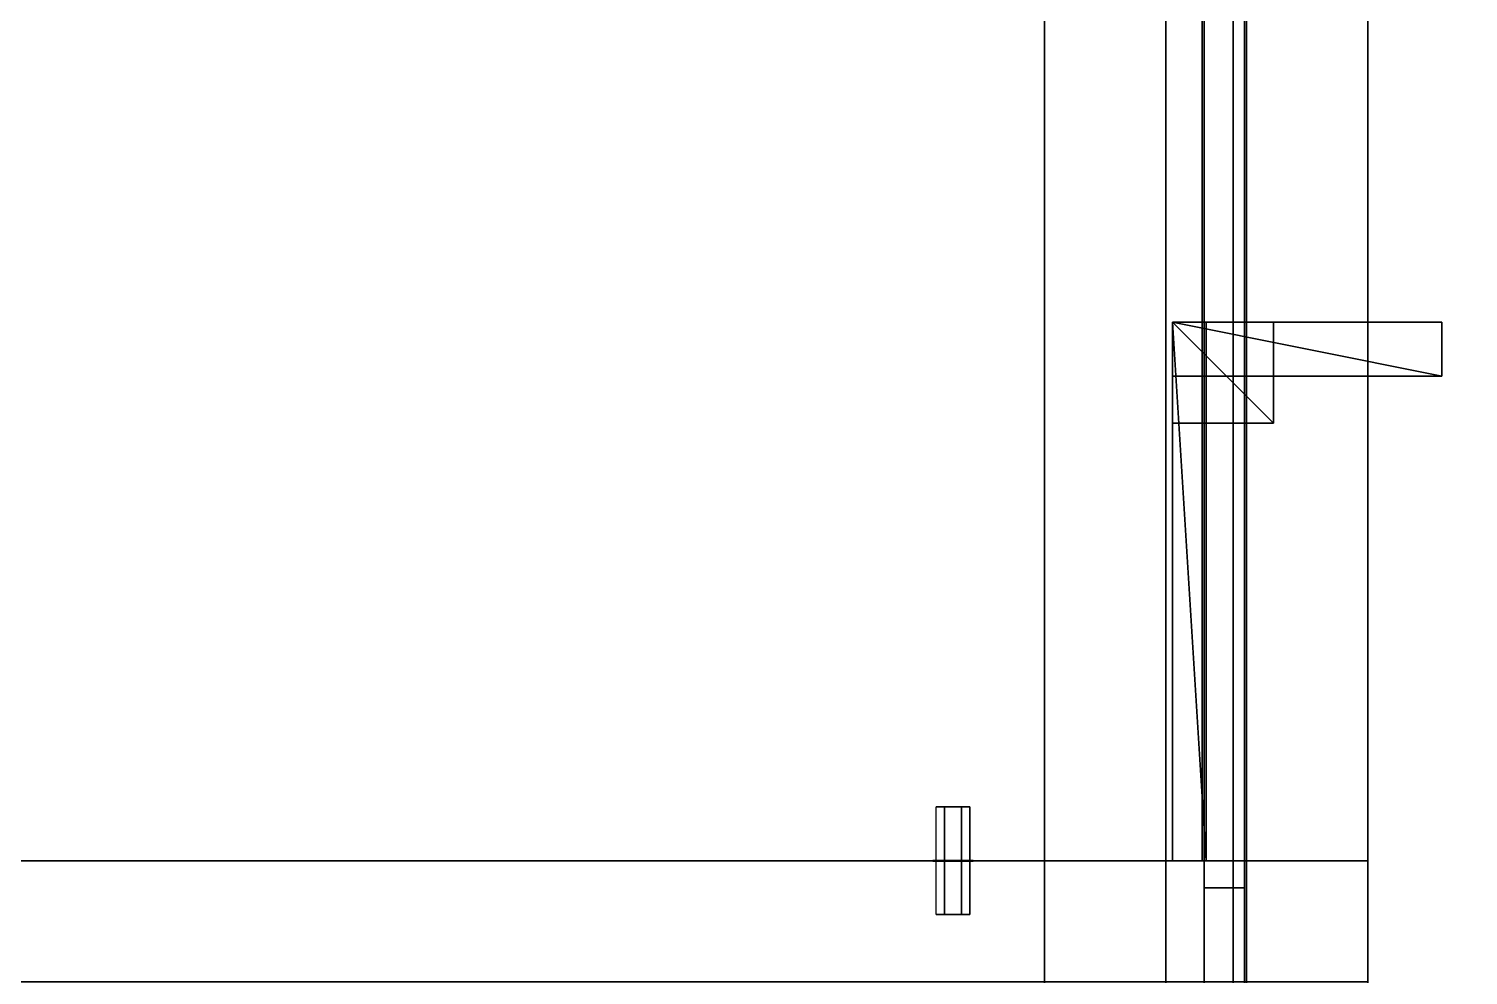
# Model space of a CAD drawing. Extents: x 0 to 4068, y -150 to 4325.
# Drawn here: x 1954.2 to 2167.9, y 1933.5 to 2074.1 of the extents above; entities that cross this region are included whole.
import ezdxf

# ---------------------------------------------------------------- set-up
doc = ezdxf.new("R2010")
doc.units = 0
for name, color, linetype in [('LAYER0', 7, 'CONTINUOUS'), ('LAYER413', 7, 'CONTINUOUS'), ('LAYER448', 2, 'CONTINUOUS'), ('LAYER449', 7, 'CONTINUOUS'), ('LAYER450', 253, 'CONTINUOUS'), ('LAYER451', 253, 'CONTINUOUS'), ('LAYER452', 253, 'CONTINUOUS'), ('LAYER453', 253, 'CONTINUOUS'), ('LAYER454', 253, 'CONTINUOUS'), ('LAYER455', 253, 'CONTINUOUS'), ('LAYER456', 7, 'CONTINUOUS'), ('LAYER466', 7, 'CONTINUOUS'), ('LAYER467', 7, 'CONTINUOUS'), ('LAYER469', 7, 'CONTINUOUS'), ('LAYER475', 7, 'CONTINUOUS'), ('LAYER479', 254, 'CONTINUOUS'), ('LAYER748', 7, 'CONTINUOUS'), ('LAYER757', 7, 'CONTINUOUS'), ('LAYER758', 7, 'CONTINUOUS'), ('LAYER759', 7, 'CONTINUOUS'), ('LAYER778', 45, 'CONTINUOUS'), ('LAYER779', 45, 'CONTINUOUS'), ('LAYER780', 45, 'CONTINUOUS'), ('LAYER821', 19, 'CONTINUOUS'), ('LAYER823', 19, 'CONTINUOUS')]:
    doc.layers.add(name, color=color, linetype=linetype)

msp = doc.modelspace()

# ---------------------------------------------------------------- linework, layer by layer
at = {"layer": 'LAYER0', "invisible_edges": 1}
for points in [[(4068, 4325, -5), (0, -150, -5), (0, 4325, -5), (4068, 4325, -5)], [(0, -150, -5), (4068, 4325, -5), (4068, -150, -5), (0, -150, -5)], [(4068, -150), (0, 4325), (0, -150), (4068, -150)], [(0, 4325), (4068, -150), (4068, 4325), (0, 4325)]]:
    msp.add_3dface(points, dxfattribs=at)
at = {"layer": 'LAYER413'}
for points, invisible_edges in [([(2303, 4325), (2153, 1439), (2153, 4175), (2303, 4325)], 1), ([(2153, 1439), (2303, 4325), (2303, 1571), (2153, 1439)], 1), ([(2153, 4175, 2410), (2303, 1571, 2410), (2303, 4325, 2410), (2153, 4175, 2410)], 1), ([(2153, 4175), (2153, 2024.5, 717.5), (2153, 2084.5, 717.5), (2153, 4175)], 5), ([(2153, 1439), (2153, 2024.5, 717.5), (2153, 4175), (2153, 1439)], 3), ([(2153, 2630.5, 2145.5), (2153, 1439, 2410), (2153, 4175, 2410), (2153, 2630.5, 2145.5)], 5), ([(2303, 1571, 2410), (2153, 4175, 2410), (2153, 1439, 2410), (2303, 1571, 2410)], 1), ([(2153, 2024.5, 797.5), (2153, 2630.5, 2145.5), (2153, 2084.5, 797.5), (2153, 2024.5, 797.5)], 3), ([(2153, 1683.5, 1106.5), (2153, 2630.5, 2145.5), (2153, 2024.5, 797.5), (2153, 1683.5, 1106.5)], 7), ([(2153, 1683.5, 1186.5), (2153, 2630.5, 2145.5), (2153, 1683.5, 1106.5), (2153, 1683.5, 1186.5)], 3), ([(2153, 1683.5, 1702.5), (2153, 2630.5, 2145.5), (2153, 1683.5, 1186.5), (2153, 1683.5, 1702.5)], 7), ([(2153, 1683.5, 1782.5), (2153, 2630.5, 2145.5), (2153, 1683.5, 1702.5), (2153, 1683.5, 1782.5)], 3), ([(2153, 1623.5, 1782.5), (2153, 2630.5, 2145.5), (2153, 1683.5, 1782.5), (2153, 1623.5, 1782.5)], 3), ([(2153, 1623.5, 1782.5), (2153, 1439, 2410), (2153, 2630.5, 2145.5), (2153, 1623.5, 1782.5)], 7), ([(2153, 2024.5, 717.5), (2153, 1683.5, 1106.5), (2153, 2024.5, 797.5), (2153, 2024.5, 717.5)], 3), ([(2153, 2024.5, 717.5), (2153, 1623.5, 1106.5), (2153, 1683.5, 1106.5), (2153, 2024.5, 717.5)], 5), ([(2153, 2024.5, 717.5), (2153, 1439), (2153, 1623.5, 1106.5), (2153, 2024.5, 717.5)], 7)]:
    msp.add_3dface(points, dxfattribs=dict(at, invisible_edges=invisible_edges))
at = {"layer": 'LAYER448'}
for points in [[(2124, 1950.5, 827), (2129, 1950.5, 827), (2124, 2030.5, 827), (2124, 1950.5, 827)], [(2124, 2030.5, 827), (2129, 1950.5, 827), (2129, 2030.5, 827), (2124, 2030.5, 827)], [(2124, 2030.5, 827), (2129, 2030.5, 827), (2124, 2030.5, 804), (2124, 2030.5, 827)], [(2124, 2030.5, 804), (2129, 2030.5, 827), (2129, 2030.5, 804), (2124, 2030.5, 804)], [(2124, 1950.5, 827), (2124, 2030.5, 827), (2124, 1950.5, 804), (2124, 1950.5, 827)], [(2124, 1950.5, 804), (2124, 2030.5, 827), (2124, 2030.5, 804), (2124, 1950.5, 804)], [(2124, 1950.5, 804), (2124, 2030.5, 804), (2129, 1950.5, 804), (2124, 1950.5, 804)], [(2129, 1950.5, 804), (2124, 2030.5, 804), (2129, 2030.5, 804), (2129, 1950.5, 804)], [(2129, 1950.5, 804), (2129, 2030.5, 804), (2129, 1950.5, 827), (2129, 1950.5, 804)], [(2129, 1950.5, 827), (2129, 2030.5, 804), (2129, 2030.5, 827), (2129, 1950.5, 827)], [(2124, 1950.5, 804), (2129, 1950.5, 804), (2124, 1950.5, 827), (2124, 1950.5, 804)], [(2124, 1950.5, 827), (2129, 1950.5, 804), (2129, 1950.5, 827), (2124, 1950.5, 827)]]:
    msp.add_3dface(points, dxfattribs=at)
at = {"layer": 'LAYER449', "invisible_edges": 1}
for points in [[(2124, 2030.5, 804), (2124, 1950.5, 827), (2124, 2030.5, 827), (2124, 2030.5, 804)], [(2124, 1950.5, 827), (2124, 2030.5, 804), (2124, 1950.5, 804), (2124, 1950.5, 827)], [(2129, 2030.5, 827), (2124, 1950.5, 827), (2129, 1950.5, 827), (2129, 2030.5, 827)], [(2124, 1950.5, 827), (2129, 2030.5, 827), (2124, 2030.5, 827), (2124, 1950.5, 827)], [(2124, 2030.5, 804), (2129, 1950.5, 804), (2124, 1950.5, 804), (2124, 2030.5, 804)], [(2129, 1950.5, 804), (2124, 2030.5, 804), (2129, 2030.5, 804), (2129, 1950.5, 804)], [(2129, 2030.5, 827), (2124, 2030.5, 804), (2124, 2030.5, 827), (2129, 2030.5, 827)], [(2124, 2030.5, 804), (2129, 2030.5, 827), (2129, 2030.5, 804), (2124, 2030.5, 804)], [(2129, 1950.5, 804), (2129, 2030.5, 827), (2129, 1950.5, 827), (2129, 1950.5, 804)], [(2129, 2030.5, 827), (2129, 1950.5, 804), (2129, 2030.5, 804), (2129, 2030.5, 827)], [(2129, 1950.5, 804), (2124, 1950.5, 827), (2124, 1950.5, 804), (2129, 1950.5, 804)], [(2124, 1950.5, 827), (2129, 1950.5, 804), (2129, 1950.5, 827), (2124, 1950.5, 827)]]:
    msp.add_3dface(points, dxfattribs=at)
at = {"layer": 'LAYER450'}
for points in [[(2124, 2015.5, 827), (2139, 2015.5, 827), (2124, 2030.5, 827), (2124, 2015.5, 827)], [(2124, 2030.5, 827), (2139, 2015.5, 827), (2139, 2030.5, 827), (2124, 2030.5, 827)], [(2124, 2030.5, 827), (2139, 2030.5, 827), (2124, 2030.5, 812), (2124, 2030.5, 827)], [(2124, 2030.5, 812), (2139, 2030.5, 827), (2139, 2030.5, 812), (2124, 2030.5, 812)], [(2124, 2015.5, 827), (2124, 2030.5, 827), (2124, 2015.5, 812), (2124, 2015.5, 827)], [(2124, 2015.5, 812), (2124, 2030.5, 827), (2124, 2030.5, 812), (2124, 2015.5, 812)], [(2124, 2015.5, 812), (2124, 2030.5, 812), (2139, 2015.5, 812), (2124, 2015.5, 812)], [(2139, 2015.5, 812), (2124, 2030.5, 812), (2139, 2030.5, 812), (2139, 2015.5, 812)], [(2139, 2015.5, 812), (2139, 2030.5, 812), (2139, 2015.5, 827), (2139, 2015.5, 812)], [(2139, 2015.5, 827), (2139, 2030.5, 812), (2139, 2030.5, 827), (2139, 2015.5, 827)], [(2124, 2015.5, 812), (2139, 2015.5, 812), (2124, 2015.5, 827), (2124, 2015.5, 812)], [(2124, 2015.5, 827), (2139, 2015.5, 812), (2139, 2015.5, 827), (2124, 2015.5, 827)]]:
    msp.add_3dface(points, dxfattribs=at)
at = {"layer": 'LAYER451'}
for points in [[(2124, 2015.5, 827), (2139, 2015.5, 827), (2124, 2030.5, 827), (2124, 2015.5, 827)], [(2124, 2030.5, 827), (2139, 2015.5, 827), (2139, 2030.5, 827), (2124, 2030.5, 827)], [(2124, 2030.5, 827), (2139, 2030.5, 827), (2124, 2030.5, 812), (2124, 2030.5, 827)], [(2124, 2030.5, 812), (2139, 2030.5, 827), (2139, 2030.5, 812), (2124, 2030.5, 812)], [(2124, 2015.5, 827), (2124, 2030.5, 827), (2124, 2015.5, 812), (2124, 2015.5, 827)], [(2124, 2015.5, 812), (2124, 2030.5, 827), (2124, 2030.5, 812), (2124, 2015.5, 812)], [(2124, 2015.5, 812), (2124, 2030.5, 812), (2139, 2015.5, 812), (2124, 2015.5, 812)], [(2139, 2015.5, 812), (2124, 2030.5, 812), (2139, 2030.5, 812), (2139, 2015.5, 812)], [(2139, 2015.5, 812), (2139, 2030.5, 812), (2139, 2015.5, 827), (2139, 2015.5, 812)], [(2139, 2015.5, 827), (2139, 2030.5, 812), (2139, 2030.5, 827), (2139, 2015.5, 827)], [(2124, 2015.5, 812), (2139, 2015.5, 812), (2124, 2015.5, 827), (2124, 2015.5, 812)], [(2124, 2015.5, 827), (2139, 2015.5, 812), (2139, 2015.5, 827), (2124, 2015.5, 827)]]:
    msp.add_3dface(points, dxfattribs=at)
at = {"layer": 'LAYER452'}
for points in [[(2124, 2015.5, 827), (2139, 2015.5, 827), (2124, 2030.5, 827), (2124, 2015.5, 827)], [(2124, 2030.5, 827), (2139, 2015.5, 827), (2139, 2030.5, 827), (2124, 2030.5, 827)], [(2124, 2030.5, 827), (2139, 2030.5, 827), (2124, 2030.5, 812), (2124, 2030.5, 827)], [(2124, 2030.5, 812), (2139, 2030.5, 827), (2139, 2030.5, 812), (2124, 2030.5, 812)], [(2124, 2015.5, 827), (2124, 2030.5, 827), (2124, 2015.5, 812), (2124, 2015.5, 827)], [(2124, 2015.5, 812), (2124, 2030.5, 827), (2124, 2030.5, 812), (2124, 2015.5, 812)], [(2124, 2015.5, 812), (2124, 2030.5, 812), (2139, 2015.5, 812), (2124, 2015.5, 812)], [(2139, 2015.5, 812), (2124, 2030.5, 812), (2139, 2030.5, 812), (2139, 2015.5, 812)], [(2139, 2015.5, 812), (2139, 2030.5, 812), (2139, 2015.5, 827), (2139, 2015.5, 812)], [(2139, 2015.5, 827), (2139, 2030.5, 812), (2139, 2030.5, 827), (2139, 2015.5, 827)], [(2124, 2015.5, 812), (2139, 2015.5, 812), (2124, 2015.5, 827), (2124, 2015.5, 812)], [(2124, 2015.5, 827), (2139, 2015.5, 812), (2139, 2015.5, 827), (2124, 2015.5, 827)]]:
    msp.add_3dface(points, dxfattribs=at)
at = {"layer": 'LAYER453'}
for points in [[(2124, 2015.5, 827), (2139, 2015.5, 827), (2124, 2030.5, 827), (2124, 2015.5, 827)], [(2124, 2030.5, 827), (2139, 2015.5, 827), (2139, 2030.5, 827), (2124, 2030.5, 827)], [(2124, 2030.5, 827), (2139, 2030.5, 827), (2124, 2030.5, 812), (2124, 2030.5, 827)], [(2124, 2030.5, 812), (2139, 2030.5, 827), (2139, 2030.5, 812), (2124, 2030.5, 812)], [(2124, 2015.5, 827), (2124, 2030.5, 827), (2124, 2015.5, 812), (2124, 2015.5, 827)], [(2124, 2015.5, 812), (2124, 2030.5, 827), (2124, 2030.5, 812), (2124, 2015.5, 812)], [(2124, 2015.5, 812), (2124, 2030.5, 812), (2139, 2015.5, 812), (2124, 2015.5, 812)], [(2139, 2015.5, 812), (2124, 2030.5, 812), (2139, 2030.5, 812), (2139, 2015.5, 812)], [(2139, 2015.5, 812), (2139, 2030.5, 812), (2139, 2015.5, 827), (2139, 2015.5, 812)], [(2139, 2015.5, 827), (2139, 2030.5, 812), (2139, 2030.5, 827), (2139, 2015.5, 827)], [(2124, 2015.5, 812), (2139, 2015.5, 812), (2124, 2015.5, 827), (2124, 2015.5, 812)], [(2124, 2015.5, 827), (2139, 2015.5, 812), (2139, 2015.5, 827), (2124, 2015.5, 827)]]:
    msp.add_3dface(points, dxfattribs=at)
at = {"layer": 'LAYER454'}
for points in [[(2124, 2022.5, 827), (2164, 2022.5, 827), (2124, 2030.5, 827), (2124, 2022.5, 827)], [(2124, 2030.5, 827), (2164, 2022.5, 827), (2164, 2030.5, 827), (2124, 2030.5, 827)], [(2124, 2030.5, 827), (2164, 2030.5, 827), (2124, 2030.5, 819), (2124, 2030.5, 827)], [(2124, 2030.5, 819), (2164, 2030.5, 827), (2164, 2030.5, 819), (2124, 2030.5, 819)], [(2124, 2022.5, 827), (2124, 2030.5, 827), (2124, 2022.5, 819), (2124, 2022.5, 827)], [(2124, 2022.5, 819), (2124, 2030.5, 827), (2124, 2030.5, 819), (2124, 2022.5, 819)], [(2124, 2022.5, 819), (2124, 2030.5, 819), (2164, 2022.5, 819), (2124, 2022.5, 819)], [(2164, 2022.5, 819), (2124, 2030.5, 819), (2164, 2030.5, 819), (2164, 2022.5, 819)], [(2164, 2022.5, 819), (2164, 2030.5, 819), (2164, 2022.5, 827), (2164, 2022.5, 819)], [(2164, 2022.5, 827), (2164, 2030.5, 819), (2164, 2030.5, 827), (2164, 2022.5, 827)], [(2124, 2022.5, 819), (2164, 2022.5, 819), (2124, 2022.5, 827), (2124, 2022.5, 819)], [(2124, 2022.5, 827), (2164, 2022.5, 819), (2164, 2022.5, 827), (2124, 2022.5, 827)]]:
    msp.add_3dface(points, dxfattribs=at)
at = {"layer": 'LAYER455'}
for points in [[(2124, 1950.5, 827), (2129, 1950.5, 827), (2124, 2030.5, 827), (2124, 1950.5, 827)], [(2124, 2030.5, 827), (2129, 1950.5, 827), (2129, 2030.5, 827), (2124, 2030.5, 827)], [(2124, 2030.5, 827), (2129, 2030.5, 827), (2124, 2030.5, 811), (2124, 2030.5, 827)], [(2124, 2030.5, 811), (2129, 2030.5, 827), (2129, 2030.5, 811), (2124, 2030.5, 811)], [(2124, 1950.5, 827), (2124, 2030.5, 827), (2124, 1950.5, 811), (2124, 1950.5, 827)], [(2124, 1950.5, 811), (2124, 2030.5, 827), (2124, 2030.5, 811), (2124, 1950.5, 811)], [(2124, 1950.5, 811), (2124, 2030.5, 811), (2129, 1950.5, 811), (2124, 1950.5, 811)], [(2129, 1950.5, 811), (2124, 2030.5, 811), (2129, 2030.5, 811), (2129, 1950.5, 811)], [(2129, 1950.5, 811), (2129, 2030.5, 811), (2129, 1950.5, 827), (2129, 1950.5, 811)], [(2129, 1950.5, 827), (2129, 2030.5, 811), (2129, 2030.5, 827), (2129, 1950.5, 827)], [(2124, 1950.5, 811), (2129, 1950.5, 811), (2124, 1950.5, 827), (2124, 1950.5, 811)], [(2124, 1950.5, 827), (2129, 1950.5, 811), (2129, 1950.5, 827), (2124, 1950.5, 827)]]:
    msp.add_3dface(points, dxfattribs=at)
at = {"layer": 'LAYER456', "invisible_edges": 1}
for points in [[(2153, 1950.5, 149), (1617, 2214.5, 149), (2153, 2214.5, 149), (2153, 1950.5, 149)], [(1617, 2214.5, 149), (2153, 1950.5, 149), (1617, 1950.5, 149), (1617, 2214.5, 149)], [(1617, 1950.5, 167), (2153, 2214.5, 167), (1617, 2214.5, 167), (1617, 1950.5, 167)], [(2153, 2214.5, 167), (1617, 1950.5, 167), (2153, 1950.5, 167), (2153, 2214.5, 167)], [(2153, 2214.5, 167), (2153, 1950.5, 149), (2153, 2214.5, 149), (2153, 2214.5, 167)], [(2153, 1950.5, 149), (2153, 2214.5, 167), (2153, 1950.5, 167), (2153, 1950.5, 149)], [(2153, 1950.5, 149), (1617, 1950.5, 167), (1617, 1950.5, 149), (2153, 1950.5, 149)], [(1617, 1950.5, 167), (2153, 1950.5, 149), (2153, 1950.5, 167), (1617, 1950.5, 167)]]:
    msp.add_3dface(points, dxfattribs=at)
at = {"layer": 'LAYER466', "invisible_edges": 1}
for points in [[(2153, 1950.5, 148), (1617, 1950.5, 868), (2153, 1950.5, 868), (2153, 1950.5, 148)], [(1617, 1950.5, 868), (2153, 1950.5, 148), (1617, 1950.5, 148), (1617, 1950.5, 868)], [(2153, 1950.5, 148), (1617, 1932.5, 148), (1617, 1950.5, 148), (2153, 1950.5, 148)], [(1617, 1932.5, 148), (2153, 1950.5, 148), (2153, 1932.5, 148), (1617, 1932.5, 148)], [(2153, 1932.5, 868), (1617, 1950.5, 868), (1617, 1932.5, 868), (2153, 1932.5, 868)], [(1617, 1950.5, 868), (2153, 1932.5, 868), (2153, 1950.5, 868), (1617, 1950.5, 868)], [(2153, 1932.5, 868), (2153, 1950.5, 148), (2153, 1950.5, 868), (2153, 1932.5, 868)], [(2153, 1950.5, 148), (2153, 1932.5, 868), (2153, 1932.5, 148), (2153, 1950.5, 148)]]:
    msp.add_3dface(points, dxfattribs=at)
at = {"layer": 'LAYER467', "invisible_edges": 1}
for points in [[(2128.7, 2218.5, 867.5), (2134.7, 1946.5, 867.5), (2134.7, 2218.5, 867.5), (2128.7, 2218.5, 867.5)], [(2134.7, 1946.5, 867.5), (2128.7, 2218.5, 867.5), (2128.7, 1946.5, 867.5), (2134.7, 1946.5, 867.5)], [(2128.7, 1946.5, 163), (2134.7, 2218.5, 163), (2134.7, 1946.5, 163), (2128.7, 1946.5, 163)], [(2134.7, 2218.5, 163), (2128.7, 1946.5, 163), (2128.7, 2218.5, 163), (2134.7, 2218.5, 163)], [(2128.7, 2218.5, 867.5), (2128.7, 1946.5, 163), (2128.7, 1946.5, 867.5), (2128.7, 2218.5, 867.5)], [(2128.7, 1946.5, 163), (2128.7, 2218.5, 867.5), (2128.7, 2218.5, 163), (2128.7, 1946.5, 163)], [(2134.7, 2218.5, 163), (2134.7, 1946.5, 867.5), (2134.7, 1946.5, 163), (2134.7, 2218.5, 163)], [(2134.7, 1946.5, 867.5), (2134.7, 2218.5, 163), (2134.7, 2218.5, 867.5), (2134.7, 1946.5, 867.5)], [(2128.7, 1946.5, 163), (2134.7, 1946.5, 867.5), (2128.7, 1946.5, 867.5), (2128.7, 1946.5, 163)], [(2134.7, 1946.5, 867.5), (2128.7, 1946.5, 163), (2134.7, 1946.5, 163), (2134.7, 1946.5, 867.5)]]:
    msp.add_3dface(points, dxfattribs=at)
at = {"layer": 'LAYER469', "invisible_edges": 1}
for points in [[(2135, 2214.5, 867.5), (2153, 1950.5, 867.5), (2153, 2214.5, 867.5), (2135, 2214.5, 867.5)], [(2153, 1950.5, 867.5), (2135, 2214.5, 867.5), (2135, 1950.5, 867.5), (2153, 1950.5, 867.5)], [(2135, 1950.5, 747.5), (2153, 2214.5, 747.5), (2153, 1950.5, 747.5), (2135, 1950.5, 747.5)], [(2153, 2214.5, 747.5), (2135, 1950.5, 747.5), (2135, 2214.5, 747.5), (2153, 2214.5, 747.5)], [(2135, 2214.5, 867.5), (2135, 1950.5, 747.5), (2135, 1950.5, 867.5), (2135, 2214.5, 867.5)], [(2135, 1950.5, 747.5), (2135, 2214.5, 867.5), (2135, 2214.5, 747.5), (2135, 1950.5, 747.5)], [(2153, 2214.5, 747.5), (2153, 1950.5, 867.5), (2153, 1950.5, 747.5), (2153, 2214.5, 747.5)], [(2153, 1950.5, 867.5), (2153, 2214.5, 747.5), (2153, 2214.5, 867.5), (2153, 1950.5, 867.5)], [(2135, 1950.5, 747.5), (2153, 1950.5, 867.5), (2135, 1950.5, 867.5), (2135, 1950.5, 747.5)], [(2153, 1950.5, 867.5), (2135, 1950.5, 747.5), (2153, 1950.5, 747.5), (2153, 1950.5, 867.5)]]:
    msp.add_3dface(points, dxfattribs=at)
at = {"layer": 'LAYER475', "invisible_edges": 1}
for points in [[(2128.4, 1950.5, 499), (1637, 2214.5, 499), (2128.4, 2214.5, 499), (2128.4, 1950.5, 499)], [(1637, 2214.5, 499), (2128.4, 1950.5, 499), (1637, 1950.5, 499), (1637, 2214.5, 499)], [(1637, 1950.5, 517), (2128.4, 2214.5, 517), (1637, 2214.5, 517), (1637, 1950.5, 517)], [(2128.4, 2214.5, 517), (1637, 1950.5, 517), (2128.4, 1950.5, 517), (2128.4, 2214.5, 517)], [(2128.4, 2214.5, 517), (2128.4, 1950.5, 499), (2128.4, 2214.5, 499), (2128.4, 2214.5, 517)], [(2128.4, 1950.5, 499), (2128.4, 2214.5, 517), (2128.4, 1950.5, 517), (2128.4, 1950.5, 499)], [(2128.4, 1950.5, 499), (1637, 1950.5, 517), (1637, 1950.5, 499), (2128.4, 1950.5, 499)], [(1637, 1950.5, 517), (2128.4, 1950.5, 499), (2128.4, 1950.5, 517), (1637, 1950.5, 517)]]:
    msp.add_3dface(points, dxfattribs=at)
at = {"layer": 'LAYER479'}
for points in [[(2088.9, 1958.5, 496.5), (2093.9, 1958.5, 496.5), (2092.65, 1958.5, 498.665), (2090.15, 1958.5, 498.665)], [(2088.9, 1958.5, 496.5), (2090.15, 1958.5, 494.3349), (2092.65, 1958.5, 494.3349), (2093.9, 1958.5, 496.5)], [(2094.4, 1950.55, 496.5), (2088.4, 1950.55, 496.5), (2089.9, 1950.55, 499.0981), (2092.9, 1950.55, 499.0981)], [(2094.4, 1950.55, 496.5), (2088.4, 1950.55, 496.5), (2089.9, 1950.55, 493.9019), (2092.9, 1950.55, 493.9019)], [(2094.4, 1950.45, 496.5), (2088.4, 1950.45, 496.5), (2089.9, 1950.45, 499.0981), (2092.9, 1950.45, 499.0981)], [(2094.4, 1950.45, 496.5), (2088.4, 1950.45, 496.5), (2089.9, 1950.45, 493.9019), (2092.9, 1950.45, 493.9019)], [(2088.9, 1942.5, 496.5), (2093.9, 1942.5, 496.5), (2092.65, 1942.5, 498.665), (2090.15, 1942.5, 498.665)], [(2088.9, 1942.5, 496.5), (2090.15, 1942.5, 494.3349), (2092.65, 1942.5, 494.3349), (2093.9, 1942.5, 496.5)]]:
    msp.add_3dface(points, dxfattribs=at)
at = {"layer": 'LAYER748', "invisible_edges": 1}
for points in [[(2135, 1460.5, 2221), (2153, 2179.5, 2221), (2153, 1460.5, 2221), (2135, 1460.5, 2221)], [(2153, 2179.5, 2221), (2135, 1460.5, 2221), (2135, 2179.5, 2221), (2153, 2179.5, 2221)], [(2135, 2179.5, 2341), (2153, 1460.5, 2341), (2153, 2179.5, 2341), (2135, 2179.5, 2341)], [(2153, 1460.5, 2341), (2135, 2179.5, 2341), (2135, 1460.5, 2341), (2153, 1460.5, 2341)], [(2135, 1460.5, 2221), (2135, 2179.5, 2341), (2135, 2179.5, 2221), (2135, 1460.5, 2221)], [(2135, 2179.5, 2341), (2135, 1460.5, 2221), (2135, 1460.5, 2341), (2135, 2179.5, 2341)], [(2153, 1460.5, 2341), (2153, 2179.5, 2221), (2153, 2179.5, 2341), (2153, 1460.5, 2341)], [(2153, 2179.5, 2221), (2153, 1460.5, 2341), (2153, 1460.5, 2221), (2153, 2179.5, 2221)]]:
    msp.add_3dface(points, dxfattribs=at)
at = {"layer": 'LAYER757', "invisible_edges": 1}
for points in [[(2153, 2179.5, 2359), (1803, 1460.5, 2359), (2153, 1460.5, 2359), (2153, 2179.5, 2359)], [(1803, 1460.5, 2359), (2153, 2179.5, 2359), (1803, 2179.5, 2359), (1803, 1460.5, 2359)], [(1803, 2179.5, 2341), (2153, 1460.5, 2341), (1803, 1460.5, 2341), (1803, 2179.5, 2341)], [(2153, 1460.5, 2341), (1803, 2179.5, 2341), (2153, 2179.5, 2341), (2153, 1460.5, 2341)], [(2153, 1460.5, 2341), (2153, 2179.5, 2359), (2153, 1460.5, 2359), (2153, 1460.5, 2341)], [(2153, 2179.5, 2359), (2153, 1460.5, 2341), (2153, 2179.5, 2341), (2153, 2179.5, 2359)]]:
    msp.add_3dface(points, dxfattribs=at)
at = {"layer": 'LAYER758', "invisible_edges": 1}
for points in [[(2153, 1460.5, 1901), (1803, 2179.5, 1901), (2153, 2179.5, 1901), (2153, 1460.5, 1901)], [(1803, 2179.5, 1901), (2153, 1460.5, 1901), (1803, 1460.5, 1901), (1803, 2179.5, 1901)], [(1803, 1460.5, 1919), (2153, 2179.5, 1919), (1803, 2179.5, 1919), (1803, 1460.5, 1919)], [(2153, 2179.5, 1919), (1803, 1460.5, 1919), (2153, 1460.5, 1919), (2153, 2179.5, 1919)], [(2153, 2179.5, 1919), (2153, 1460.5, 1901), (2153, 2179.5, 1901), (2153, 2179.5, 1919)], [(2153, 1460.5, 1901), (2153, 2179.5, 1919), (2153, 1460.5, 1919), (2153, 1460.5, 1901)]]:
    msp.add_3dface(points, dxfattribs=at)
at = {"layer": 'LAYER759', "invisible_edges": 1}
for points in [[(2128.7, 2183.5, 2345), (2134.7, 1456.5, 2345), (2134.7, 2183.5, 2345), (2128.7, 2183.5, 2345)], [(2134.7, 1456.5, 2345), (2128.7, 2183.5, 2345), (2128.7, 1456.5, 2345), (2134.7, 1456.5, 2345)], [(2128.7, 1456.5, 1915), (2134.7, 2183.5, 1915), (2134.7, 1456.5, 1915), (2128.7, 1456.5, 1915)], [(2134.7, 2183.5, 1915), (2128.7, 1456.5, 1915), (2128.7, 2183.5, 1915), (2134.7, 2183.5, 1915)], [(2128.7, 2183.5, 2345), (2128.7, 1456.5, 1915), (2128.7, 1456.5, 2345), (2128.7, 2183.5, 2345)], [(2128.7, 1456.5, 1915), (2128.7, 2183.5, 2345), (2128.7, 2183.5, 1915), (2128.7, 1456.5, 1915)], [(2134.7, 2183.5, 1915), (2134.7, 1456.5, 2345), (2134.7, 1456.5, 1915), (2134.7, 2183.5, 1915)], [(2134.7, 1456.5, 2345), (2134.7, 2183.5, 1915), (2134.7, 2183.5, 2345), (2134.7, 1456.5, 2345)]]:
    msp.add_3dface(points, dxfattribs=at)
at = {"layer": 'LAYER778', "invisible_edges": 1}
for points in [[(2153, 1460.5, 1882), (1783, 2179.5, 1882), (2153, 2179.5, 1882), (2153, 1460.5, 1882)], [(1783, 2179.5, 1882), (2153, 1460.5, 1882), (1783, 1460.5, 1882), (1783, 2179.5, 1882)], [(1783, 1460.5, 1900), (2153, 2179.5, 1900), (1783, 2179.5, 1900), (1783, 1460.5, 1900)], [(2153, 2179.5, 1900), (1783, 1460.5, 1900), (2153, 1460.5, 1900), (2153, 2179.5, 1900)], [(2153, 2179.5, 1900), (2153, 1460.5, 1882), (2153, 2179.5, 1882), (2153, 2179.5, 1900)], [(2153, 1460.5, 1882), (2153, 2179.5, 1900), (2153, 1460.5, 1900), (2153, 1460.5, 1882)]]:
    msp.add_3dface(points, dxfattribs=at)
at = {"layer": 'LAYER779', "invisible_edges": 1}
for points in [[(2153, 2179.5, 1518), (1703, 1460.5, 1518), (2153, 1460.5, 1518), (2153, 2179.5, 1518)], [(1703, 1460.5, 1518), (2153, 2179.5, 1518), (1703, 2179.5, 1518), (1703, 1460.5, 1518)], [(1703, 2179.5, 1500), (2153, 1460.5, 1500), (1703, 1460.5, 1500), (1703, 2179.5, 1500)], [(2153, 1460.5, 1500), (1703, 2179.5, 1500), (2153, 2179.5, 1500), (2153, 1460.5, 1500)], [(2153, 1460.5, 1500), (2153, 2179.5, 1518), (2153, 1460.5, 1518), (2153, 1460.5, 1500)], [(2153, 2179.5, 1518), (2153, 1460.5, 1500), (2153, 2179.5, 1500), (2153, 2179.5, 1518)]]:
    msp.add_3dface(points, dxfattribs=at)
at = {"layer": 'LAYER780', "invisible_edges": 1}
for points in [[(2105, 2179.5, 1913), (2123, 1460.5, 1913), (2123, 2179.5, 1913), (2105, 2179.5, 1913)], [(2123, 1460.5, 1913), (2105, 2179.5, 1913), (2105, 1460.5, 1913), (2123, 1460.5, 1913)], [(2105, 1460.5, 1518), (2123, 2179.5, 1518), (2123, 1460.5, 1518), (2105, 1460.5, 1518)], [(2123, 2179.5, 1518), (2105, 1460.5, 1518), (2105, 2179.5, 1518), (2123, 2179.5, 1518)], [(2105, 2179.5, 1913), (2105, 1460.5, 1518), (2105, 1460.5, 1913), (2105, 2179.5, 1913)], [(2105, 1460.5, 1518), (2105, 2179.5, 1913), (2105, 2179.5, 1518), (2105, 1460.5, 1518)], [(2123, 2179.5, 1518), (2123, 1460.5, 1913), (2123, 1460.5, 1518), (2123, 2179.5, 1518)], [(2123, 1460.5, 1913), (2123, 2179.5, 1518), (2123, 2179.5, 1913), (2123, 1460.5, 1913)]]:
    msp.add_3dface(points, dxfattribs=at)
at = {"layer": 'LAYER821'}
for points, invisible_edges in [([(2153, 1439, 868), (2068, 2249, 868), (2153, 4175, 868), (2153, 1439, 868)], 3), ([(2153, 4175, 922), (2133, 4155, 922), (2153, 1439, 922), (2153, 4175, 922)], 3), ([(2153, 4175, 868), (2153, 1439, 922), (2153, 1439, 868), (2153, 4175, 868)], 1), ([(2153, 1439, 922), (2153, 4175, 868), (2153, 4175, 922), (2153, 1439, 922)], 1), ([(2133, 3572, 922), (2153, 1439, 922), (2133, 4155, 922), (2133, 3572, 922)], 3), ([(2068, 2996, 922), (2153, 1439, 922), (2133, 3572, 922), (2068, 2996, 922)], 7), ([(2068, 2249, 922), (2153, 1439, 922), (2068, 2996, 922), (2068, 2249, 922)], 3), ([(1567, 1439, 868), (1627.02, 2249, 868), (2153, 1439, 868), (1567, 1439, 868)], 3), ([(1627.02, 2249, 922), (1567, 1439, 922), (2153, 1439, 922), (1627.02, 2249, 922)], 5), ([(2153, 1439, 868), (1627.02, 2249, 868), (2068, 2249, 868), (2153, 1439, 868)], 5), ([(1627.02, 2249, 922), (2153, 1439, 922), (2068, 2249, 922), (1627.02, 2249, 922)], 3)]:
    msp.add_3dface(points, dxfattribs=dict(at, invisible_edges=invisible_edges))
at = {"layer": 'LAYER823'}
for points, invisible_edges in [([(2133, 4155, 922), (2153, 4175, 922), (2133, 1439, 922), (2133, 4155, 922)], 3), ([(2133, 1439, 922), (2153, 4175, 922), (2153, 1439, 922), (2133, 1439, 922)], 1), ([(2153, 4175, 1002), (2133, 4155, 1002), (2153, 1439, 1002), (2153, 4175, 1002)], 3), ([(2153, 4175, 922), (2153, 1439, 1002), (2153, 1439, 922), (2153, 4175, 922)], 1), ([(2153, 1439, 1002), (2153, 4175, 922), (2153, 4175, 1002), (2153, 1439, 1002)], 1), ([(2133, 4155, 1002), (2133, 1439, 922), (2133, 1439, 1002), (2133, 4155, 1002)], 1), ([(2133, 1439, 922), (2133, 4155, 1002), (2133, 4155, 922), (2133, 1439, 922)], 1), ([(2153, 1439, 1002), (2133, 4155, 1002), (2133, 1439, 1002), (2153, 1439, 1002)], 1)]:
    msp.add_3dface(points, dxfattribs=dict(at, invisible_edges=invisible_edges))

# ---------------------------------------------------------------- meshes
at = {"layer": 'LAYER479'}
mesh = msp.add_polymesh((2, 6), dxfattribs=dict(at, n_close=True))
for k, corner in enumerate([(2088.9, 1958.5, 496.5), (2090.15, 1958.5, 498.665), (2092.65, 1958.5, 498.665), (2093.9, 1958.5, 496.5), (2092.65, 1958.5, 494.3349), (2090.15, 1958.5, 494.3349), (2088.9, 1942.5, 496.5), (2090.15, 1942.5, 498.665), (2092.65, 1942.5, 498.665), (2093.9, 1942.5, 496.5), (2092.65, 1942.5, 494.3349), (2090.15, 1942.5, 494.3349)]):
    mesh.set_mesh_vertex(divmod(k, 6), corner)
mesh = msp.add_polymesh((2, 6), dxfattribs=dict(at, n_close=True))
for k, corner in enumerate([(2088.4, 1950.55, 496.5), (2089.9, 1950.55, 499.0981), (2092.9, 1950.55, 499.0981), (2094.4, 1950.55, 496.5), (2092.9, 1950.55, 493.9019), (2089.9, 1950.55, 493.9019), (2088.4, 1950.45, 496.5), (2089.9, 1950.45, 499.0981), (2092.9, 1950.45, 499.0981), (2094.4, 1950.45, 496.5), (2092.9, 1950.45, 493.9019), (2089.9, 1950.45, 493.9019)]):
    mesh.set_mesh_vertex(divmod(k, 6), corner)

doc.saveas('drawing.dxf')
